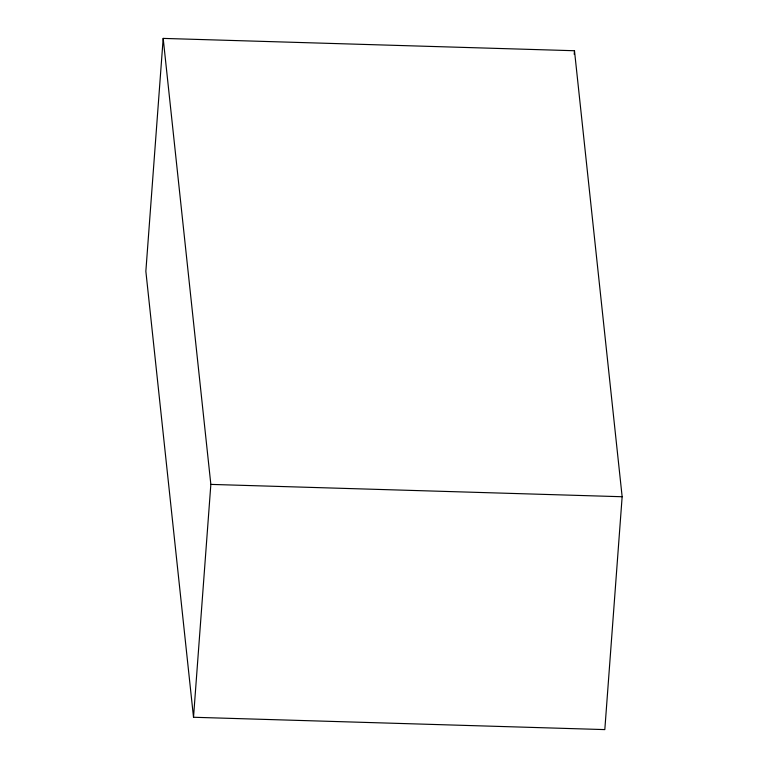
<?xml version="1.0" encoding="UTF-8"?>
<svg xmlns="http://www.w3.org/2000/svg" width="768" height="768" viewBox="0 0 768 768"><rect width="100%" height="100%" fill="white"/><g stroke="black" fill="none" stroke-linecap="round" stroke-linejoin="round"><path stroke-width="1.15" d="M163.181 38.4L145.853 271.267L193.517 717.264L604.819 729.6L622.147 496.733L574.483 50.736L163.181 38.4L210.845 484.397L193.517 717.264M574.214 54.317L574.483 50.736M210.845 484.397L622.147 496.733"/></g></svg>
